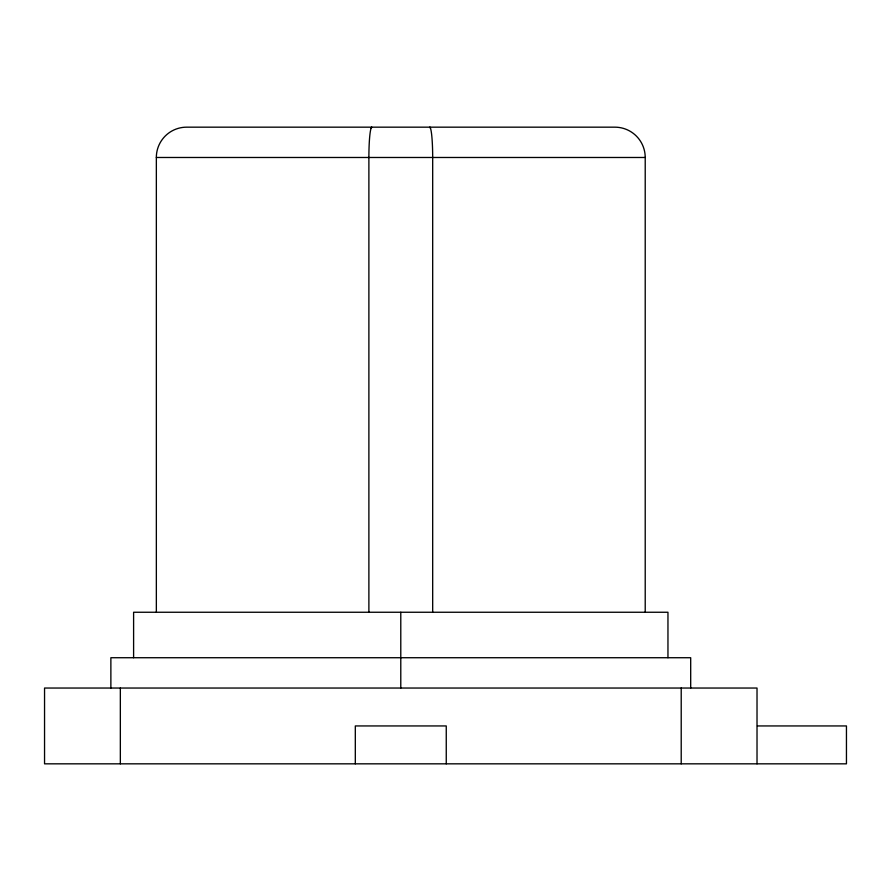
<?xml version="1.0" encoding="UTF-8"?>
<svg xmlns="http://www.w3.org/2000/svg" width="891" height="891" viewBox="0 0 891 891"><rect width="100%" height="100%" fill="white"/><g stroke="black" fill="none" stroke-linecap="round" stroke-linejoin="round"><path stroke-width="1.34" d="M156.348 612.251L156.348 157.484L645.218 157.484L645.218 612.251M757.439 725.942L846.45 725.942L846.45 763.832L44.55 763.832L44.55 688.041L757.016 688.041L757.016 763.832M690.692 688.041L690.692 657.725L110.874 657.725L110.874 688.041M681.214 688.041L681.214 763.832M667.96 657.725L667.96 612.251L133.605 612.251L133.605 657.725M446.257 763.832L446.257 725.942L355.309 725.942L355.309 763.832M432.681 612.251L432.681 157.484A30.394 2.985 -90 0 0 429.685 127.213A30.394 2.985 90 0 1 430.464 128.215M400.783 612.251L400.783 688.041M368.885 612.251L368.885 157.484A30.394 2.985 -90 0 1 371.87 127.213A30.394 2.985 90 0 0 371.101 128.215M120.341 688.041L120.341 763.832M156.337 157.484A30.327 30.305 -90 0 1 186.665 127.168L614.901 127.168A30.327 30.305 -90 0 1 645.218 157.484"/></g></svg>
